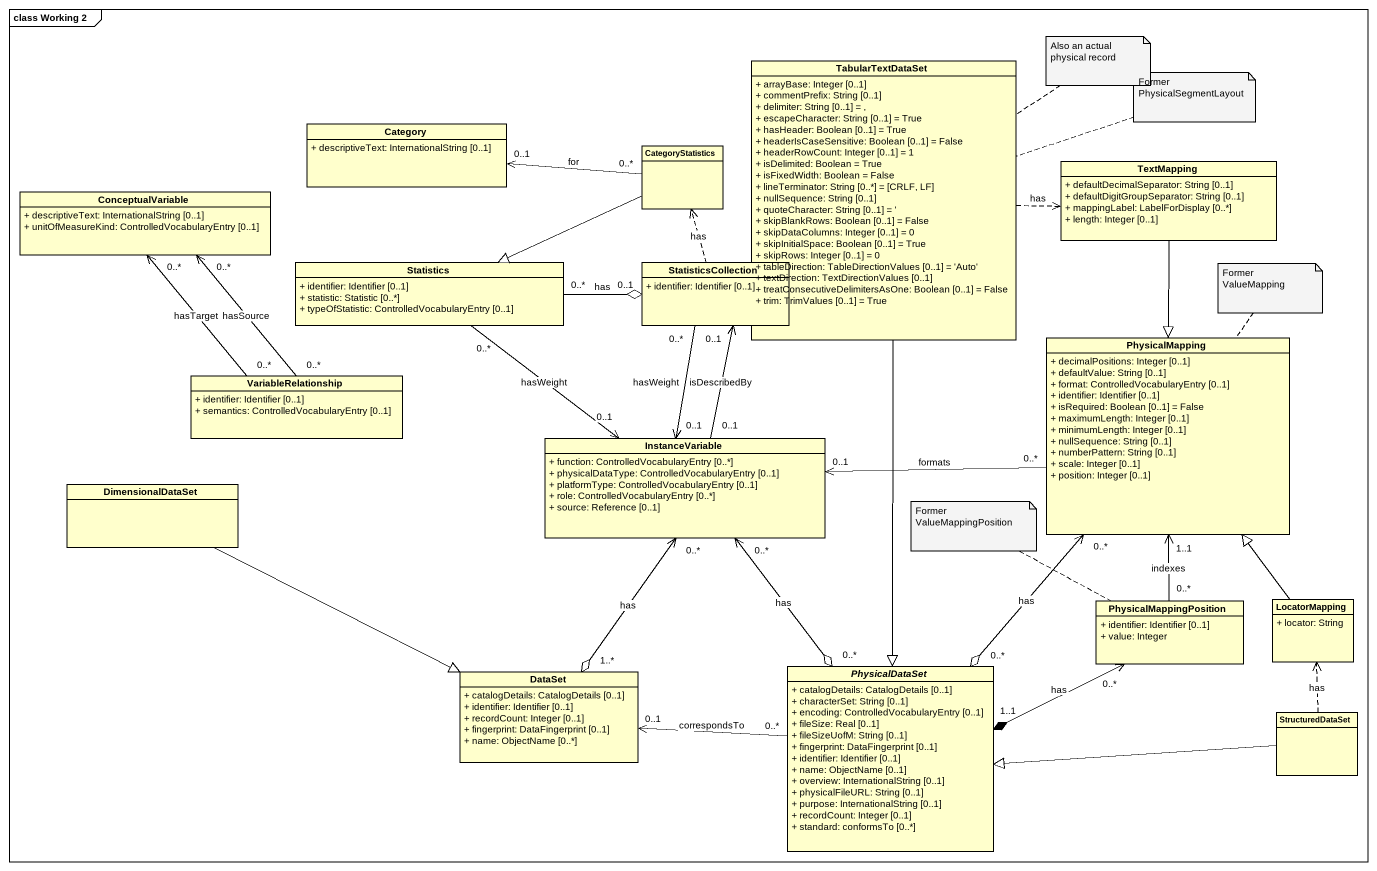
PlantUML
@startuml
mainframe class Working 2
hide circle
hide empty members
skinparam classAttributeIconSize 0
class TabularTextDataSet {
  + arrayBase: Integer [0..1]
  + commentPrefix: String [0..1]
  + delimiter: String [0..1] = ,
  + escapeCharacter: String [0..1] = True
  + hasHeader: Boolean [0..1] = True
  + headerIsCaseSensitive: Boolean [0..1] = False
  + headerRowCount: Integer [0..1] = 1
  + isDelimited: Boolean = True
  + isFixedWidth: Boolean = False
  + lineTerminator: String [0..*] = [CRLF, LF]
  + nullSequence: String [0..1]
  + quoteCharacter: String [0..1] = '
  + skipBlankRows: Boolean [0..1] = False
  + skipDataColumns: Integer [0..1] = 0
  + skipInitialSpace: Boolean [0..1] = True
  + skipRows: Integer [0..1] = 0
  + tableDirection: TableDirectionValues [0..1] = 'Auto'
  + textDirection: TextDirectionValues [0..1]
  + treatConsecutiveDelimitersAsOne: Boolean [0..1] = False
  + trim: TrimValues [0..1] = True
}
class Category {
  + descriptiveText: InternationalString [0..1]
}
class CategoryStatistics
class TextMapping {
  + defaultDecimalSeparator: String [0..1]
  + defaultDigitGroupSeparator: String [0..1]
  + mappingLabel: LabelForDisplay [0..*]
  + length: Integer [0..1]
}
class ConceptualVariable {
  + descriptiveText: InternationalString [0..1]
  + unitOfMeasureKind: ControlledVocabularyEntry [0..1]
}
class Statistics {
  + identifier: Identifier [0..1]
  + statistic: Statistic [0..*]
  + typeOfStatistic: ControlledVocabularyEntry [0..1]
}
class StatisticsCollection {
  + identifier: Identifier [0..1]
}
class PhysicalMapping {
  + decimalPositions: Integer [0..1]
  + defaultValue: String [0..1]
  + format: ControlledVocabularyEntry [0..1]
  + identifier: Identifier [0..1]
  + isRequired: Boolean [0..1] = False
  + maximumLength: Integer [0..1]
  + minimumLength: Integer [0..1]
  + nullSequence: String [0..1]
  + numberPattern: String [0..1]
  + scale: Integer [0..1]
  + position: Integer [0..1]
}
class VariableRelationship {
  + identifier: Identifier [0..1]
  + semantics: ControlledVocabularyEntry [0..1]
}
class InstanceVariable {
  + function: ControlledVocabularyEntry [0..*]
  + physicalDataType: ControlledVocabularyEntry [0..1]
  + platformType: ControlledVocabularyEntry [0..1]
  + role: ControlledVocabularyEntry [0..*]
  + source: Reference [0..1]
}
class DimensionalDataSet
class PhysicalMappingPosition {
  + identifier: Identifier [0..1]
  + value: Integer
}
class LocatorMapping {
  + locator: String
}
class DataSet {
  + catalogDetails: CatalogDetails [0..1]
  + identifier: Identifier [0..1]
  + recordCount: Integer [0..1]
  + fingerprint: DataFingerprint [0..1]
  + name: ObjectName [0..*]
}
abstract class PhysicalDataSet {
  + catalogDetails: CatalogDetails [0..1]
  + characterSet: String [0..1]
  + encoding: ControlledVocabularyEntry [0..1]
  + fileSize: Real [0..1]
  + fileSizeUofM: String [0..1]
  + fingerprint: DataFingerprint [0..1]
  + identifier: Identifier [0..1]
  + name: ObjectName [0..1]
  + overview: InternationalString [0..1]
  + physicalFileURL: String [0..1]
  + purpose: InternationalString [0..1]
  + recordCount: Integer [0..1]
  + standard: conformsTo [0..*]
}
class StructuredDataSet
TabularTextDataSet .right.> TextMapping : has
TabularTextDataSet --|> PhysicalDataSet
CategoryStatistics "0..*" -left-> "0..1" Category : for
CategoryStatistics -left-|> Statistics
TextMapping --|> PhysicalMapping
Statistics "0..*" -right-o "0..1" StatisticsCollection : has
Statistics "0..*" --> "0..1" InstanceVariable : hasWeight
StatisticsCollection .up.> CategoryStatistics : has
StatisticsCollection "0..*" --> "0..1" InstanceVariable : hasWeight
PhysicalMapping "0..*" -left-> "0..1" InstanceVariable : formats
PhysicalMapping "0..*" <--o "0..*" PhysicalDataSet : has
VariableRelationship "0..*" -up-> "0..*" ConceptualVariable : hasSource
VariableRelationship "0..*" -up-> "0..*" ConceptualVariable : hasTarget
InstanceVariable "0..1" -up-> "0..1" StatisticsCollection : isDescribedBy
InstanceVariable "0..*" <--o "1..*" DataSet : has
InstanceVariable "0..*" <--o "0..*" PhysicalDataSet : has
DimensionalDataSet -right-|> DataSet
PhysicalMappingPosition "0..*" -up-> "1..1" PhysicalMapping : indexes
PhysicalMappingPosition "0..*" <-left-* "1..1" PhysicalDataSet : has
LocatorMapping -up-|> PhysicalMapping
PhysicalDataSet "0..*" -left-> "0..1" DataSet : correspondsTo
StructuredDataSet .up.> LocatorMapping : has
StructuredDataSet -left-|> PhysicalDataSet
note top of TabularTextDataSet : Also an actual physical record
note right of TabularTextDataSet : Former PhysicalSegmentLayout
note top of PhysicalMapping : Former ValueMapping
note left of PhysicalMappingPosition : Former ValueMappingPosition
@enduml
